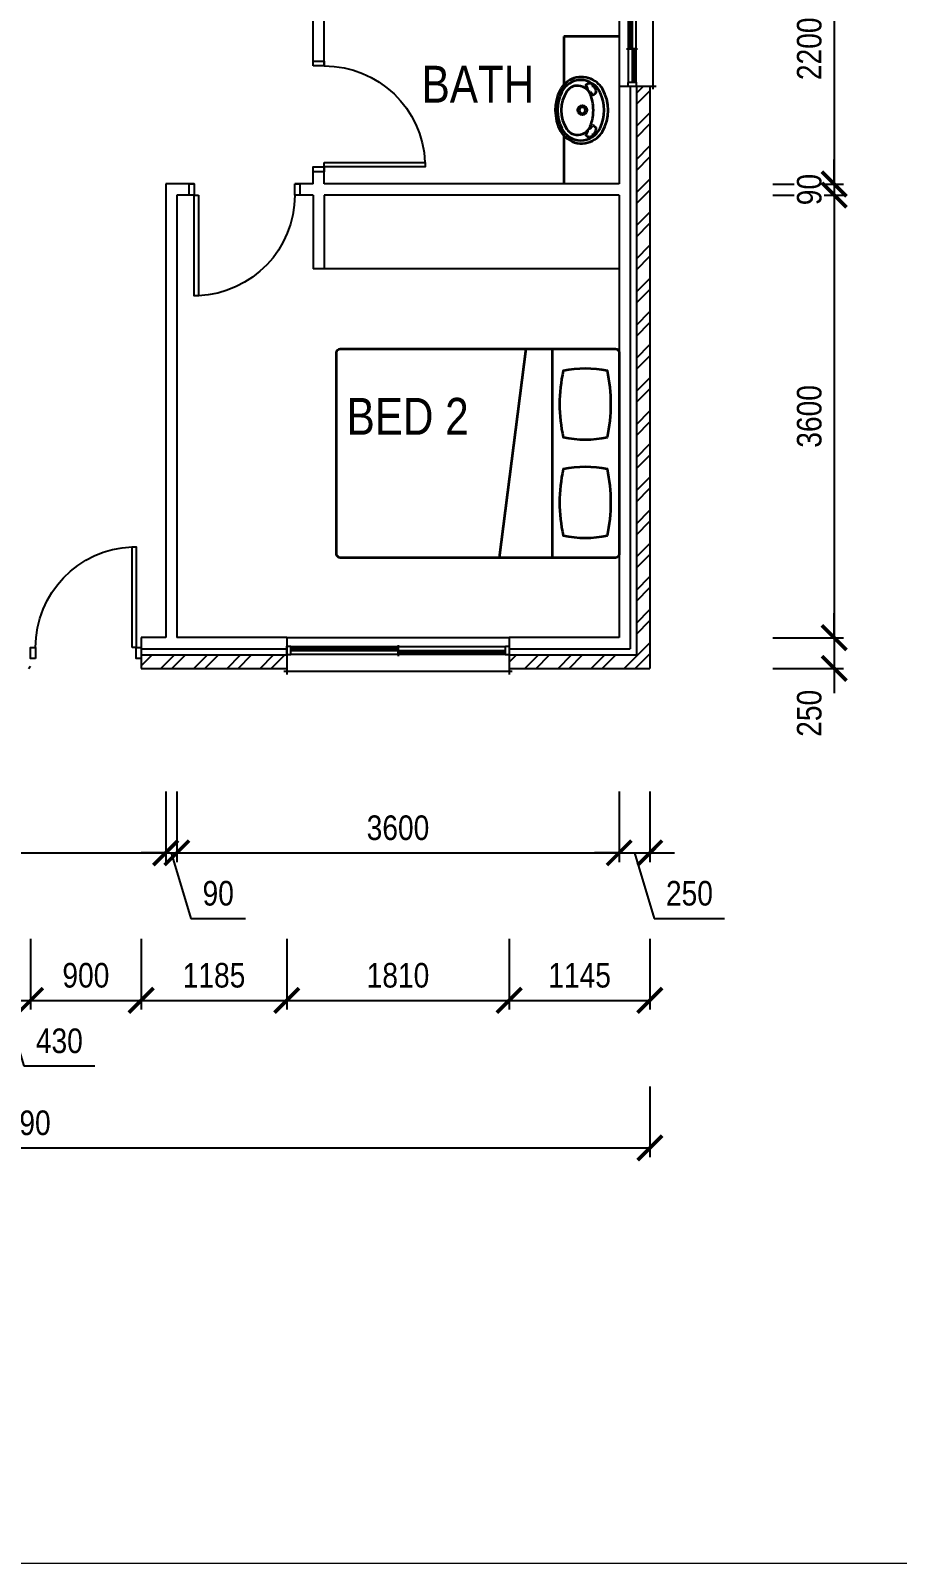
# Model space of a CAD drawing. Header units: millimetres. Extents: x -20526 to 19775, y -17106 to 7589.
# Drawn here: x -1188 to 5866, y -17106 to -4640 of the extents above; entities that cross this region are included whole.
import ezdxf

# ---------------------------------------------------------------- set-up
doc = ezdxf.new("R2010")
doc.units = ezdxf.units.MM
doc.layers.get('0').update_dxf_attribs({"lineweight": 25})
doc.layers.get('Defpoints').update_dxf_attribs({"color": 8, "lineweight": 18})
for name, color, linetype, lineweight in [('DIM', 8, 'Continuous', 18), ('FIXTURES', 8, 'Continuous', 35), ('FURNITURE', 8, 'Continuous', 35)]:
    doc.layers.add(name, color=color, linetype=linetype, lineweight=lineweight)
for name, color, linetype in [('DOORS', 7, 'Continuous'), ('HATCH WALLS', 8, 'Continuous'), ('TEXT FLOORPLAN', 7, 'Continuous'), ('WALL - EXTERNAL', 2, 'Continuous'), ('WALL - INTERNAL', 7, 'Continuous'), ('WINDOWS', 7, 'Continuous')]:
    doc.layers.add(name, color=color, linetype=linetype)
doc.styles.get("Standard").update_dxf_attribs({"font": 'swissc.ttf'})
doc.dimstyles.new('DIM 100 ARCH', dxfattribs={"dimscale": 100, "dimtxt": 2, "dimasz": 2, "dimexe": 0.75, "dimexo": 1.5, "dimgap": 1, "dimtad": 1, "dimdec": 0, "dimzin": 0, "dimdsep": 46, "dimtxsty": 'Standard', "dimblk": 'ARCHTICK', "dimcen": 0.09, "dimclrd": 8, "dimclre": 8, "dimclrt": 7, "dimadec": 0, "dimazin": 0, "dimtfac": 1, "dimtdec": 0, "dimtmove": 0, "dimatfit": 1, "dimfxl": 5, "dimfxlon": 1, "dimtfill": 1, "dimtolj": 1, "dimtzin": 0, "dimarcsym": 0})

# ---------------------------------------------------------------- blocks, each defined once
blk = doc.blocks.new('820 DOOR1')
at = {"color": 0}
for points in [[(75, 0), (75, 820), (40, 820), (40, 0)], [(0, -90), (40, -90), (40, 0), (0, 0)], [(860, -90), (900, -90), (900, 0), (860, 0)]]:
    blk.add_lwpolyline(points, close=True, dxfattribs=at)
blk.add_arc((40, 0), 820, 0, 87.5537, dxfattribs=at)
blk = doc.blocks.new('queen bed')
at = {"color": 0, "linetype": 'ByBlock'}
for p, q in [((850, 761), (-850, 977)), ((850, 546), (-850, 546))]:
    blk.add_line(p, q, dxfattribs=at)
for points in [[(-850, 30), (-850, 2270, -0.414214), (-820, 2300), (820, 2300, -0.414214), (850, 2270), (850, 30, -0.414214), (820, 0), (-820, 0, -0.414214)], [(-670, 96, 0.107714), (-130, 96, 0.102289), (-130, 456, 0.107714), (-670, 456, 0.102289)], [(130, 96, 0.107714), (670, 96, 0.102289), (670, 456, 0.107714), (130, 456, 0.102289)]]:
    blk.add_lwpolyline(points, format="xyb", close=True, dxfattribs=at)
blk = doc.blocks.new('*U86')
at = {"color": 0, "linetype": 'ByBlock'}
for p, q in [((-173, 45), (-197, 30)), ((-149, 63), (-128, 82)), ((-9, 88), (9, 88)), ((149, 63), (128, 82)), ((173, 45), (197, 30))]:
    blk.add_line(p, q, dxfattribs=at)
blk.add_circle((0, 0), 37.5, dxfattribs=at)
for centre, radius, start, end in [((-72, -12), 173, 115.0734, 244.6734), ((-78, -1), 190, 119.8724, 140.3788), ((0, -137), 347, 60.1276, 119.8724), ((0, -166), 343, 64.9266, 115.0734), ((72, -12), 173, 295.3266, 64.9266), ((78, -1), 190, 39.6212, 60.1276), ((-73, -6), 197, 140.3788, 233.5036), ((-205, 55), 15.8, 116.6064, 256.1424), ((-193, 70), 19.8, 75.6993, 182.8466), ((-200, 37), 9.24, 161.6213, 213.3262), ((-201, 37), 8.4, 213.3262, 302.4836), ((-85, -41), 115, 112.513, 184.4674), ((-168, 89), 19.7, 71.1191, 178.5805), ((-171, 39), 5.88, 56.2783, 116.751), ((-169, 42), 3, 315.9205, 56.2783), ((-150, 97), 15.8, 357.9878, 137.5238), ((-144, 59), 5.88, 137.3792, 181.6179), ((-147, 59), 3, 181.6179, 301.1683), ((-134, 87), 9.24, 40.804, 92.509), ((-13, -215), 303, 89.3286, 112.513), ((-133, 88), 8.4, 311.6466, 40.804), ((0, 0), 26, 90, 270), ((0, 0), 26, 270, 90), ((13, -215), 303, 67.487, 90.6714), ((133, 88), 8.4, 139.196, 228.3534), ((134, 87), 9.24, 87.491, 139.196), ((85, -41), 115, 355.5326, 67.487), ((150, 97), 15.8, 42.4762, 182.0122), ((147, 59), 3, 238.8317, 358.3821), ((144, 59), 5.88, 358.3821, 42.6208), ((168, 89), 19.7, 1.4195, 108.8809), ((169, 42), 3, 123.7217, 224.0795), ((171, 39), 5.88, 63.249, 123.7217), ((73, -6), 197, 299.2856, 39.6212), ((193, 70), 19.8, 357.1534, 104.3007), ((201, 37), 8.4, 237.5164, 326.6738), ((200, 37), 9.24, 326.6738, 18.3787), ((205, 55), 15.8, 283.8576, 63.3936), ((-100, -42), 100, 184.4674, 236.8897), ((100, -42), 100, 303.1103, 355.5326), ((-77, -12), 190, 233.5036, 243.1073), ((0, 140), 360, 243.1073, 298.0068), ((0, 111), 283, 236.8897, 303.1103), ((0, 140), 341, 244.6734, 295.3266)]:
    blk.add_arc(centre, radius, start, end, dxfattribs=at)
blk = doc.blocks.new('Vanity')
at = {"color": 0, "linetype": 'ByBlock'}
for p, q in [((0, 1200), (-450, 1200)), ((-450, 1200), (-450, 807)), ((-450, 393), (-450, 0))]:
    blk.add_line(p, q, dxfattribs=at)
at = {"color": 0, "linetype": 'ByBlock', "rotation": 270}
blk.add_blockref('*U86', (-300, 600), dxfattribs=at)
blk = doc.blocks.new('*U91')
at = {"color": 0, "linetype": 'ByBlock'}
for p, q in [((1835, 275), (-25, 275)), ((0, 0), (0, 300)), ((1810, 0), (1810, 300)), ((30, 135), (1780, 135)), ((905, 60), (905, 150)), ((0, 0), (1810, 0)), ((30, 105), (1780, 105)), ((1780, 75), (30, 75))]:
    blk.add_line(p, q, dxfattribs=at)
for points in [[(0, 70), (30, 70), (30, 140), (0, 140)], [(1780, 70), (1810, 70), (1810, 140), (1780, 140)]]:
    blk.add_lwpolyline(points, close=True, dxfattribs=at)
for points in [[(1780, 130), (905, 130), (905, 110), (1780, 110)], [(30, 80), (905, 80), (905, 100), (30, 100)]]:
    blk.add_lwpolyline(points, dxfattribs=at)
blk = doc.blocks.new('*U92')
at = {"color": 0, "linetype": 'ByBlock'}
for p, q in [((635, 275), (-25, 275)), ((0, 0), (0, 300)), ((610, 0), (610, 300)), ((30, 135), (580, 135)), ((305, 60), (305, 150)), ((0, 0), (610, 0)), ((30, 105), (580, 105)), ((580, 75), (30, 75))]:
    blk.add_line(p, q, dxfattribs=at)
for points in [[(0, 70), (30, 70), (30, 140), (0, 140)], [(580, 70), (610, 70), (610, 140), (580, 140)]]:
    blk.add_lwpolyline(points, close=True, dxfattribs=at)
for points in [[(580, 130), (305, 130), (305, 110), (580, 110)], [(30, 80), (305, 80), (305, 100), (30, 100)]]:
    blk.add_lwpolyline(points, dxfattribs=at)
blk = doc.blocks.new('_ArchTick')
at = {"color": 0, "linetype": 'ByBlock', "const_width": 0.15}
blk.add_lwpolyline([(-0.5, -0.5), (0.5, 0.5)], dxfattribs=at)
blk = doc.blocks.new('*D99')
at = {"layer": 'Defpoints', "color": 0, "transparency": 16777216}
for p in [(3602, -3687), (3602, -5887), (5352, -5887)]:
    blk.add_point(p, dxfattribs=at)
at = {"layer": 'DIM', "color": 8, "lineweight": -2, "transparency": 16777216}
for p, q in [((4852, -3687), (5427, -3687)), ((5352, -3687), (5352, -5887)), ((4852, -5887), (5427, -5887))]:
    blk.add_line(p, q, dxfattribs=at)
at = {"layer": 'DIM', "color": 8, "lineweight": -2, "transparency": 16777216, "xscale": 200, "yscale": 200, "zscale": 200}
for p, rotation in [((5352, -3687), 90), ((5352, -5887), 270)]:
    blk.add_blockref('_ArchTick', p, dxfattribs=dict(at, rotation=rotation))
at = {"layer": 'DIM', "color": 7, "transparency": 16777216, "insert": (5150, -4787), "char_height": 200, "attachment_point": 5, "rotation": 90, "bg_fill": 3, "box_fill_scale": 1.1, "bg_fill_color": 256, "bg_fill_true_color": 13158600, "bg_fill_transparency": 0}
blk.add_mtext('\\A1;2200', dxfattribs=at)
blk = doc.blocks.new('*D100')
at = {"layer": 'Defpoints', "color": 0, "transparency": 16777216}
for p in [(3602, -5887), (3602, -5977), (5352, -5977)]:
    blk.add_point(p, dxfattribs=at)
at = {"layer": 'DIM', "color": 8, "lineweight": -2, "transparency": 16777216}
for p, q in [((5352, -5887), (5352, -5687)), ((4852, -5887), (5427, -5887)), ((4852, -5977), (5427, -5977)), ((5352, -5887), (5352, -5977)), ((5352, -5977), (5352, -6177))]:
    blk.add_line(p, q, dxfattribs=at)
at = {"layer": 'DIM', "color": 7, "transparency": 16777216, "insert": (5150, -5932), "char_height": 200, "attachment_point": 5, "rotation": 90, "bg_fill": 3, "box_fill_scale": 1.1, "bg_fill_color": 256, "bg_fill_true_color": 13158600, "bg_fill_transparency": 0}
blk.add_mtext('\\A1;90', dxfattribs=at)
at = {"layer": 'DIM', "color": 8, "lineweight": -2, "transparency": 16777216, "xscale": 200, "yscale": 200, "zscale": 200}
for p, rotation in [((5352, -5887), 270), ((5352, -5977), 90)]:
    blk.add_blockref('_ArchTick', p, dxfattribs=dict(at, rotation=rotation))
blk = doc.blocks.new('*D101')
at = {"layer": 'Defpoints', "color": 0, "transparency": 16777216}
for p in [(3602, -5977), (3602, -9577), (5352, -9577)]:
    blk.add_point(p, dxfattribs=at)
at = {"layer": 'DIM', "color": 8, "lineweight": -2, "transparency": 16777216}
for p, q in [((4852, -5977), (5427, -5977)), ((5352, -5977), (5352, -9577)), ((4852, -9577), (5427, -9577))]:
    blk.add_line(p, q, dxfattribs=at)
at = {"layer": 'DIM', "color": 8, "lineweight": -2, "transparency": 16777216, "xscale": 200, "yscale": 200, "zscale": 200}
for p, rotation in [((5352, -5977), 90), ((5352, -9577), 270)]:
    blk.add_blockref('_ArchTick', p, dxfattribs=dict(at, rotation=rotation))
at = {"layer": 'DIM', "color": 7, "transparency": 16777216, "insert": (5150, -7777), "char_height": 200, "attachment_point": 5, "rotation": 90, "bg_fill": 3, "box_fill_scale": 1.1, "bg_fill_color": 256, "bg_fill_true_color": 13158600, "bg_fill_transparency": 0}
blk.add_mtext('\\A1;3600', dxfattribs=at)
blk = doc.blocks.new('*D102')
at = {"layer": 'Defpoints', "color": 0, "transparency": 16777216}
for p in [(3602, -9577), (3852, -9827), (5352, -9827)]:
    blk.add_point(p, dxfattribs=at)
at = {"layer": 'DIM', "color": 8, "lineweight": -2, "transparency": 16777216}
for p, q in [((5352, -9577), (5352, -9377)), ((4852, -9577), (5427, -9577)), ((5352, -9577), (5352, -9827)), ((4852, -9827), (5427, -9827)), ((5352, -9827), (5352, -10027))]:
    blk.add_line(p, q, dxfattribs=at)
at = {"layer": 'DIM', "color": 8, "lineweight": -2, "transparency": 16777216, "xscale": 200, "yscale": 200, "zscale": 200, "rotation": 270}
blk.add_blockref('_ArchTick', (5352, -9577), dxfattribs=at)
at = {"layer": 'DIM', "color": 7, "transparency": 16777216, "insert": (5150, -10192), "char_height": 200, "attachment_point": 5, "rotation": 90, "bg_fill": 3, "box_fill_scale": 1.1, "bg_fill_color": 256, "bg_fill_true_color": 13158600, "bg_fill_transparency": 0}
blk.add_mtext('\\A1;250', dxfattribs=at)
at = {"layer": 'DIM', "color": 8, "lineweight": -2, "transparency": 16777216, "xscale": 200, "yscale": 200, "zscale": 200, "rotation": 90}
blk.add_blockref('_ArchTick', (5352, -9827), dxfattribs=at)
blk = doc.blocks.new('*D104')
at = {"layer": 'Defpoints', "color": 0, "transparency": 16777216}
for p in [(3902, -4482), (3902, -5092), (6552, -5092)]:
    blk.add_point(p, dxfattribs=at)
at = {"layer": 'DIM', "color": 8, "lineweight": -2, "transparency": 16777216}
for p, q in [((6052, -4482), (6627, -4482)), ((6552, -4482), (6552, -5092)), ((6052, -5092), (6627, -5092))]:
    blk.add_line(p, q, dxfattribs=at)
at = {"layer": 'DIM', "color": 8, "lineweight": -2, "transparency": 16777216, "xscale": 200, "yscale": 200, "zscale": 200}
for p, rotation in [((6552, -4482), 90), ((6552, -5092), 270)]:
    blk.add_blockref('_ArchTick', p, dxfattribs=dict(at, rotation=rotation))
at = {"layer": 'DIM', "color": 7, "transparency": 16777216, "insert": (6350, -4787), "char_height": 200, "attachment_point": 5, "rotation": 90, "bg_fill": 3, "box_fill_scale": 1.1, "bg_fill_color": 256, "bg_fill_true_color": 13158600, "bg_fill_transparency": 0}
blk.add_mtext('\\A1;610', dxfattribs=at)
blk = doc.blocks.new('*D105')
at = {"layer": 'Defpoints', "color": 0, "transparency": 16777216}
for p in [(3902, -5092), (3852, -9827), (6552, -9827)]:
    blk.add_point(p, dxfattribs=at)
at = {"layer": 'DIM', "color": 8, "lineweight": -2, "transparency": 16777216}
for p, q in [((6052, -5092), (6627, -5092)), ((6552, -5092), (6552, -9827)), ((6052, -9827), (6627, -9827))]:
    blk.add_line(p, q, dxfattribs=at)
at = {"layer": 'DIM', "color": 8, "lineweight": -2, "transparency": 16777216, "xscale": 200, "yscale": 200, "zscale": 200}
for p, rotation in [((6552, -5092), 90), ((6552, -9827), 270)]:
    blk.add_blockref('_ArchTick', p, dxfattribs=dict(at, rotation=rotation))
at = {"layer": 'DIM', "color": 7, "transparency": 16777216, "insert": (6350, -7459), "char_height": 200, "attachment_point": 5, "rotation": 90, "bg_fill": 3, "box_fill_scale": 1.1, "bg_fill_color": 256, "bg_fill_true_color": 13158600, "bg_fill_transparency": 0}
blk.add_mtext('\\A1;4735', dxfattribs=at)
blk = doc.blocks.new('*D106')
at = {"layer": 'Defpoints', "color": 0, "transparency": 16777216}
for p in [(3852, 253), (3852, -9827), (7752, -9827)]:
    blk.add_point(p, dxfattribs=at)
at = {"layer": 'DIM', "color": 8, "lineweight": -2, "transparency": 16777216}
for p, q in [((7252, 253), (7827, 253)), ((7752, 253), (7752, -9827)), ((7252, -9827), (7827, -9827))]:
    blk.add_line(p, q, dxfattribs=at)
at = {"layer": 'DIM', "color": 8, "lineweight": -2, "transparency": 16777216, "xscale": 200, "yscale": 200, "zscale": 200}
for p, rotation in [((7752, 253), 90), ((7752, -9827), 270)]:
    blk.add_blockref('_ArchTick', p, dxfattribs=dict(at, rotation=rotation))
at = {"layer": 'DIM', "color": 7, "transparency": 16777216, "insert": (7550, -4787), "char_height": 200, "attachment_point": 5, "rotation": 90, "bg_fill": 3, "box_fill_scale": 1.1, "bg_fill_color": 256, "bg_fill_true_color": 13158600, "bg_fill_transparency": 0}
blk.add_mtext('\\A1;10080', dxfattribs=at)
blk = doc.blocks.new('*D132')
at = {"layer": 'Defpoints', "color": 0, "transparency": 16777216}
for p in [(-6288, -9577), (-88, -9577), (-88, -11327)]:
    blk.add_point(p, dxfattribs=at)
at = {"layer": 'DIM', "color": 8, "lineweight": -2, "transparency": 16777216}
for p, q in [((-6288, -10827), (-6288, -11402)), ((-88, -10827), (-88, -11402)), ((-6288, -11327), (-88, -11327))]:
    blk.add_line(p, q, dxfattribs=at)
at = {"layer": 'DIM', "color": 8, "lineweight": -2, "transparency": 16777216, "xscale": 200, "yscale": 200, "zscale": 200, "rotation": 180}
blk.add_blockref('_ArchTick', (-6288, -11327), dxfattribs=at)
at = {"layer": 'DIM', "color": 8, "lineweight": -2, "transparency": 16777216, "xscale": 200, "yscale": 200, "zscale": 200}
blk.add_blockref('_ArchTick', (-88, -11327), dxfattribs=at)
at = {"layer": 'DIM', "color": 7, "transparency": 16777216, "insert": (-3188, -11124), "char_height": 200, "attachment_point": 5, "bg_fill": 3, "box_fill_scale": 1.1, "bg_fill_color": 256, "bg_fill_true_color": 13158600, "bg_fill_transparency": 0}
blk.add_mtext('\\A1;6200', dxfattribs=at)
blk = doc.blocks.new('*D133')
at = {"layer": 'Defpoints', "color": 0, "transparency": 16777216}
for p in [(-88, -9577), (2, -9577), (2, -11327)]:
    blk.add_point(p, dxfattribs=at)
at = {"layer": 'DIM', "color": 8, "lineweight": -2, "transparency": 16777216}
for p, q in [((-88, -10827), (-88, -11402)), ((2, -10827), (2, -11402)), ((-88, -11327), (-288, -11327)), ((-88, -11327), (2, -11327)), ((-88, -11327), (2, -11327)), ((-43, -11327), (117, -11860)), ((2, -11327), (202, -11327)), ((117, -11860), (560, -11860))]:
    blk.add_line(p, q, dxfattribs=at)
at = {"layer": 'DIM', "color": 8, "lineweight": -2, "transparency": 16777216, "xscale": 200, "yscale": 200, "zscale": 200}
blk.add_blockref('_ArchTick', (-88, -11327), dxfattribs=at)
at = {"layer": 'DIM', "color": 8, "lineweight": -2, "transparency": 16777216, "xscale": 200, "yscale": 200, "zscale": 200, "rotation": 180}
blk.add_blockref('_ArchTick', (2, -11327), dxfattribs=at)
at = {"layer": 'DIM', "color": 7, "transparency": 16777216, "insert": (339, -11657), "char_height": 200, "attachment_point": 5, "bg_fill": 3, "box_fill_scale": 1.1, "bg_fill_color": 256, "bg_fill_true_color": 13158600, "bg_fill_transparency": 0}
blk.add_mtext('\\A1;90', dxfattribs=at)
blk = doc.blocks.new('*D134')
at = {"layer": 'Defpoints', "color": 0, "transparency": 16777216}
for p in [(2, -9577), (3602, -9577), (3602, -11327)]:
    blk.add_point(p, dxfattribs=at)
at = {"layer": 'DIM', "color": 8, "lineweight": -2, "transparency": 16777216}
for p, q in [((2, -10827), (2, -11402)), ((3602, -10827), (3602, -11402)), ((2, -11327), (3602, -11327))]:
    blk.add_line(p, q, dxfattribs=at)
at = {"layer": 'DIM', "color": 8, "lineweight": -2, "transparency": 16777216, "xscale": 200, "yscale": 200, "zscale": 200, "rotation": 180}
blk.add_blockref('_ArchTick', (2, -11327), dxfattribs=at)
at = {"layer": 'DIM', "color": 8, "lineweight": -2, "transparency": 16777216, "xscale": 200, "yscale": 200, "zscale": 200}
blk.add_blockref('_ArchTick', (3602, -11327), dxfattribs=at)
at = {"layer": 'DIM', "color": 7, "transparency": 16777216, "insert": (1802, -11124), "char_height": 200, "attachment_point": 5, "bg_fill": 3, "box_fill_scale": 1.1, "bg_fill_color": 256, "bg_fill_true_color": 13158600, "bg_fill_transparency": 0}
blk.add_mtext('\\A1;3600', dxfattribs=at)
blk = doc.blocks.new('*D135')
at = {"layer": 'Defpoints', "color": 0, "transparency": 16777216}
for p in [(3602, -9577), (3852, -9827), (3852, -11327)]:
    blk.add_point(p, dxfattribs=at)
at = {"layer": 'DIM', "color": 8, "lineweight": -2, "transparency": 16777216}
for p, q in [((3602, -10827), (3602, -11402)), ((3852, -10827), (3852, -11402)), ((3602, -11327), (3402, -11327)), ((3602, -11327), (3852, -11327)), ((3602, -11327), (3852, -11327)), ((3727, -11327), (3887, -11860)), ((3852, -11327), (4052, -11327)), ((3887, -11860), (4460, -11860))]:
    blk.add_line(p, q, dxfattribs=at)
at = {"layer": 'DIM', "color": 8, "lineweight": -2, "transparency": 16777216, "xscale": 200, "yscale": 200, "zscale": 200}
blk.add_blockref('_ArchTick', (3602, -11327), dxfattribs=at)
at = {"layer": 'DIM', "color": 8, "lineweight": -2, "transparency": 16777216, "xscale": 200, "yscale": 200, "zscale": 200, "rotation": 180}
blk.add_blockref('_ArchTick', (3852, -11327), dxfattribs=at)
at = {"layer": 'DIM', "color": 7, "transparency": 16777216, "insert": (4174, -11657), "char_height": 200, "attachment_point": 5, "bg_fill": 3, "box_fill_scale": 1.1, "bg_fill_color": 256, "bg_fill_true_color": 13158600, "bg_fill_transparency": 0}
blk.add_mtext('\\A1;250', dxfattribs=at)
blk = doc.blocks.new('*D140')
at = {"layer": 'Defpoints', "color": 0, "transparency": 16777216}
for p in [(-1188, -9827), (-1618, -9877), (-1188, -12527)]:
    blk.add_point(p, dxfattribs=at)
at = {"layer": 'DIM', "color": 8, "lineweight": -2, "transparency": 16777216}
for p, q in [((-1618, -12027), (-1618, -12602)), ((-1188, -12027), (-1188, -12602)), ((-1618, -12527), (-1818, -12527)), ((-1618, -12527), (-1188, -12527)), ((-1618, -12527), (-1188, -12527)), ((-1403, -12527), (-1243, -13059)), ((-1188, -12527), (-988, -12527)), ((-1243, -13059), (-666, -13059))]:
    blk.add_line(p, q, dxfattribs=at)
at = {"layer": 'DIM', "color": 8, "lineweight": -2, "transparency": 16777216, "xscale": 200, "yscale": 200, "zscale": 200}
blk.add_blockref('_ArchTick', (-1618, -12527), dxfattribs=at)
at = {"layer": 'DIM', "color": 8, "lineweight": -2, "transparency": 16777216, "xscale": 200, "yscale": 200, "zscale": 200, "rotation": 180}
blk.add_blockref('_ArchTick', (-1188, -12527), dxfattribs=at)
at = {"layer": 'DIM', "color": 7, "transparency": 16777216, "insert": (-954, -12857), "char_height": 200, "attachment_point": 5, "bg_fill": 3, "box_fill_scale": 1.1, "bg_fill_color": 256, "bg_fill_true_color": 13158600, "bg_fill_transparency": 0}
blk.add_mtext('\\A1;430', dxfattribs=at)
blk = doc.blocks.new('*D141')
at = {"layer": 'Defpoints', "color": 0, "transparency": 16777216}
for p in [(-1188, -9827), (-288, -9827), (-288, -12527)]:
    blk.add_point(p, dxfattribs=at)
at = {"layer": 'DIM', "color": 8, "lineweight": -2, "transparency": 16777216}
for p, q in [((-1188, -12027), (-1188, -12602)), ((-288, -12027), (-288, -12602)), ((-1188, -12527), (-288, -12527))]:
    blk.add_line(p, q, dxfattribs=at)
at = {"layer": 'DIM', "color": 8, "lineweight": -2, "transparency": 16777216, "xscale": 200, "yscale": 200, "zscale": 200, "rotation": 180}
blk.add_blockref('_ArchTick', (-1188, -12527), dxfattribs=at)
at = {"layer": 'DIM', "color": 8, "lineweight": -2, "transparency": 16777216, "xscale": 200, "yscale": 200, "zscale": 200}
blk.add_blockref('_ArchTick', (-288, -12527), dxfattribs=at)
at = {"layer": 'DIM', "color": 7, "transparency": 16777216, "insert": (-738, -12324), "char_height": 200, "attachment_point": 5, "bg_fill": 3, "box_fill_scale": 1.1, "bg_fill_color": 256, "bg_fill_true_color": 13158600, "bg_fill_transparency": 0}
blk.add_mtext('\\A1;900', dxfattribs=at)
blk = doc.blocks.new('*D142')
at = {"layer": 'Defpoints', "color": 0, "transparency": 16777216}
for p in [(-288, -9827), (897, -9877), (897, -12527)]:
    blk.add_point(p, dxfattribs=at)
at = {"layer": 'DIM', "color": 8, "lineweight": -2, "transparency": 16777216}
for p, q in [((-288, -12027), (-288, -12602)), ((897, -12027), (897, -12602)), ((-288, -12527), (897, -12527))]:
    blk.add_line(p, q, dxfattribs=at)
at = {"layer": 'DIM', "color": 8, "lineweight": -2, "transparency": 16777216, "xscale": 200, "yscale": 200, "zscale": 200, "rotation": 180}
blk.add_blockref('_ArchTick', (-288, -12527), dxfattribs=at)
at = {"layer": 'DIM', "color": 8, "lineweight": -2, "transparency": 16777216, "xscale": 200, "yscale": 200, "zscale": 200}
blk.add_blockref('_ArchTick', (897, -12527), dxfattribs=at)
at = {"layer": 'DIM', "color": 7, "transparency": 16777216, "insert": (305, -12324), "char_height": 200, "attachment_point": 5, "bg_fill": 3, "box_fill_scale": 1.1, "bg_fill_color": 256, "bg_fill_true_color": 13158600, "bg_fill_transparency": 0}
blk.add_mtext('\\A1;1185', dxfattribs=at)
blk = doc.blocks.new('*D143')
at = {"layer": 'Defpoints', "color": 0, "transparency": 16777216}
for p in [(897, -9877), (2707, -9877), (2707, -12527)]:
    blk.add_point(p, dxfattribs=at)
at = {"layer": 'DIM', "color": 8, "lineweight": -2, "transparency": 16777216}
for p, q in [((897, -12027), (897, -12602)), ((2707, -12027), (2707, -12602)), ((897, -12527), (2707, -12527))]:
    blk.add_line(p, q, dxfattribs=at)
at = {"layer": 'DIM', "color": 8, "lineweight": -2, "transparency": 16777216, "xscale": 200, "yscale": 200, "zscale": 200, "rotation": 180}
blk.add_blockref('_ArchTick', (897, -12527), dxfattribs=at)
at = {"layer": 'DIM', "color": 8, "lineweight": -2, "transparency": 16777216, "xscale": 200, "yscale": 200, "zscale": 200}
blk.add_blockref('_ArchTick', (2707, -12527), dxfattribs=at)
at = {"layer": 'DIM', "color": 7, "transparency": 16777216, "insert": (1802, -12324), "char_height": 200, "attachment_point": 5, "bg_fill": 3, "box_fill_scale": 1.1, "bg_fill_color": 256, "bg_fill_true_color": 13158600, "bg_fill_transparency": 0}
blk.add_mtext('\\A1;1810', dxfattribs=at)
blk = doc.blocks.new('*D144')
at = {"layer": 'Defpoints', "color": 0, "transparency": 16777216}
for p in [(3852, -9827), (2707, -9877), (3852, -12527)]:
    blk.add_point(p, dxfattribs=at)
at = {"layer": 'DIM', "color": 8, "lineweight": -2, "transparency": 16777216}
for p, q in [((2707, -12027), (2707, -12602)), ((3852, -12027), (3852, -12602)), ((2707, -12527), (3852, -12527))]:
    blk.add_line(p, q, dxfattribs=at)
at = {"layer": 'DIM', "color": 8, "lineweight": -2, "transparency": 16777216, "xscale": 200, "yscale": 200, "zscale": 200, "rotation": 180}
blk.add_blockref('_ArchTick', (2707, -12527), dxfattribs=at)
at = {"layer": 'DIM', "color": 8, "lineweight": -2, "transparency": 16777216, "xscale": 200, "yscale": 200, "zscale": 200}
blk.add_blockref('_ArchTick', (3852, -12527), dxfattribs=at)
at = {"layer": 'DIM', "color": 7, "transparency": 16777216, "insert": (3280, -12324), "char_height": 200, "attachment_point": 5, "bg_fill": 3, "box_fill_scale": 1.1, "bg_fill_color": 256, "bg_fill_true_color": 13158600, "bg_fill_transparency": 0}
blk.add_mtext('\\A1;1145', dxfattribs=at)
blk = doc.blocks.new('*D145')
at = {"layer": 'Defpoints', "color": 0, "transparency": 16777216}
for p in [(-6538, -9827), (3852, -9827), (3852, -13727)]:
    blk.add_point(p, dxfattribs=at)
at = {"layer": 'DIM', "color": 8, "lineweight": -2, "transparency": 16777216}
for p, q in [((-6538, -13227), (-6538, -13802)), ((3852, -13227), (3852, -13802)), ((-6538, -13727), (3852, -13727))]:
    blk.add_line(p, q, dxfattribs=at)
at = {"layer": 'DIM', "color": 8, "lineweight": -2, "transparency": 16777216, "xscale": 200, "yscale": 200, "zscale": 200, "rotation": 180}
blk.add_blockref('_ArchTick', (-6538, -13727), dxfattribs=at)
at = {"layer": 'DIM', "color": 8, "lineweight": -2, "transparency": 16777216, "xscale": 200, "yscale": 200, "zscale": 200}
blk.add_blockref('_ArchTick', (3852, -13727), dxfattribs=at)
at = {"layer": 'DIM', "color": 7, "transparency": 16777216, "insert": (-1343, -13524), "char_height": 200, "attachment_point": 5, "bg_fill": 3, "box_fill_scale": 1.1, "bg_fill_color": 256, "bg_fill_true_color": 13158600, "bg_fill_transparency": 0}
blk.add_mtext('\\A1;10390', dxfattribs=at)

msp = doc.modelspace()

# ---------------------------------------------------------------- hatches: boundary and pattern name
at = {"layer": 'HATCH WALLS'}
h = msp.add_hatch(dxfattribs=at)
h.set_pattern_fill('ANSI32', color=256, scale=20)
h.paths.add_polyline_path([(-3587.6, 253.3), (-4537.6, 253.3), (-4537.6, -2026.7), (-4427.6, -2026.7), (-4427.6, 143.3), (-3587.6, 143.3), (-3587.6, 173.3)])
h.paths.add_polyline_path([(897.4, 253.3), (-2687.6, 253.3), (-2687.6, 143.3), (897.4, 143.3)])
h.paths.add_polyline_path([(3852.4, 253.3), (2707.4, 253.3), (2707.4, 143.3), (3742.4, 143.3), (3742.4, -4481.7), (3852.4, -4481.7)])
h.paths.add_polyline_path([(3852.4, -5091.7), (3742.4, -5091.7), (3742.4, -9716.7), (2707.4, -9716.7), (2707.4, -9826.7), (3852.4, -9826.7)])
h.paths.add_polyline_path([(-4427.6, -3236.7), (-4537.6, -3236.7), (-4537.6, -3436.7), (-4737.6, -3436.7), (-4737.6, -3546.7), (-4427.6, -3546.7)])
h.paths.add_polyline_path([(-5947.6, -3436.7), (-6537.6, -3436.7), (-6537.6, -5276.7), (-6427.6, -5276.7), (-6427.6, -3546.7), (-5947.6, -3546.7)])
h.paths.add_polyline_path([(-6427.6, -7986.7), (-6537.6, -7986.7), (-6537.6, -9826.7), (-5687.6, -9826.7), (-5687.6, -9716.7), (-6427.6, -9716.7)])
h.paths.add_polyline_path([(-3427.6, -9716.7), (-3877.6, -9716.7), (-3877.6, -9826.7), (-3427.6, -9826.7)])
h.paths.add_polyline_path([(-1187.6, -9716.7), (-1617.6, -9716.7), (-1617.6, -9826.7), (-1187.6, -9826.7)])
h.paths.add_polyline_path([(897.4, -9716.7), (-287.6, -9716.7), (-287.6, -9826.7), (897.4, -9826.7)])

# ---------------------------------------------------------------- linework, layer by layer
at = {"layer": 'WALL - EXTERNAL'}
for p, q in [((3742.4, -5091.7), (3742.4, -9716.7)), ((3852.4, -5091.7), (3852.4, -9826.7)), ((-287.6, -9716.7), (-287.6, -9826.7)), ((-287.6, -9716.7), (897.4, -9716.7)), ((2707.4, -9716.7), (3742.4, -9716.7)), ((-287.6, -9826.7), (897.4, -9826.7)), ((2707.4, -9826.7), (3852.4, -9826.7))]:
    msp.add_line(p, q, dxfattribs=at)
at = {"layer": 'WALL - INTERNAL'}
for p, q in [((1112.4, -4926.7), (1112.4, -3686.7)), ((1202.4, -4926.7), (1202.4, -3686.7)), ((3602.4, -5091.7), (3602.4, -5886.7)), ((3692.4, -5091.7), (3692.4, -9666.7)), ((1112.4, -5886.7), (1112.4, -5746.7)), ((1202.4, -5886.7), (1202.4, -5746.7)), ((-87.6, -5886.7), (-87.6, -9576.7)), ((142.4, -5886.7), (-87.6, -5886.7)), ((2.4, -5976.7), (2.4, -9576.7)), ((142.4, -5976.7), (2.4, -5976.7)), ((1112.4, -5886.7), (962.4, -5886.7)), ((1112.4, -5976.7), (962.4, -5976.7)), ((1112.4, -5976.7), (1112.4, -6576.7)), ((3602.4, -5886.7), (1202.4, -5886.7)), ((3602.4, -5976.7), (1202.4, -5976.7)), ((1202.4, -5976.7), (1202.4, -6576.7)), ((3602.4, -5976.7), (3602.4, -9576.7)), ((1202.4, -6576.7), (1112.4, -6576.7)), ((3602.4, -6576.7), (1202.4, -6576.7)), ((-87.6, -9576.7), (-287.6, -9576.7)), ((-287.6, -9576.7), (-287.6, -9666.7)), ((897.4, -9576.7), (2.4, -9576.7)), ((3602.4, -9576.7), (2707.4, -9576.7)), ((-287.6, -9666.7), (897.4, -9666.7)), ((2707.4, -9666.7), (3692.4, -9666.7))]:
    msp.add_line(p, q, dxfattribs=at)

# ---------------------------------------------------------------- block references
at = {"layer": 'DOORS', "xscale": -1}
for p, rotation in [((1202.4, -5786.7), 270), ((102.4, -5976.7), 180)]:
    msp.add_blockref('820 DOOR1', p, dxfattribs=dict(at, rotation=rotation))
msp.add_blockref('820 DOOR1', (-287.6, -9656.7), dxfattribs=at)
at = {"layer": 'FIXTURES'}
msp.add_blockref('Vanity', (3602.4, -5886.7), dxfattribs=at)
at = {"layer": 'FURNITURE', "rotation": 90}
msp.add_blockref('queen bed', (3602.4, -8076.7), dxfattribs=at)
at = {"layer": 'WINDOWS', "rotation": 270}
msp.add_blockref('*U92', (3602.4, -4481.7), dxfattribs=at)
at = {"layer": 'WINDOWS', "xscale": -1, "rotation": 180}
msp.add_blockref('*U91', (897.4, -9576.7), dxfattribs=at)

# ---------------------------------------------------------------- texts
at = {"layer": 'TEXT FLOORPLAN', "char_height": 300, "attachment_point": 2}
for s, insert in [('BATH', (2452.7, -4925.3)), ('BED 2', (1880.6, -7626.7))]:
    msp.add_mtext(s, dxfattribs=dict(at, insert=insert))

# ---------------------------------------------------------------- next in the draw order: dimensions: what is measured, and where the dimension line sits
at = {"layer": 'DIM'}
dim = msp.add_linear_dim(base=(5352.4, -5886.7), p1=(3602.4, -3686.7), p2=(3602.4, -5886.7), angle=90, dimstyle='DIM 100 ARCH', override={"dimtmove": 1}, dxfattribs=at)
dim.commit()
dim.dimension.update_dxf_attribs({"geometry": '*D99', "text_midpoint": (5149.7, -4786.7)})
dim = msp.add_linear_dim(base=(-87.6, -11326.7), p1=(-6287.6, -9576.7), p2=(-87.6, -9576.7), dimstyle='DIM 100 ARCH', override={"dimtmove": 1}, dxfattribs=at)
dim.commit()
dim.dimension.update_dxf_attribs({"geometry": '*D132', "text_midpoint": (-3187.6, -11123.9)})

# ---------------------------------------------------------------- next in the draw order: dimensions: what is measured, and where the dimension line sits
for base, p1, p2, picture, middle in [((6552.4, -5091.7), (3902.4, -4481.7), (3902.4, -5091.7), '*D104', (6349.8, -4786.7)), ((5352.4, -9576.7), (3602.4, -5976.7), (3602.4, -9576.7), '*D101', (5149.8, -7776.7))]:
    dim = msp.add_linear_dim(base=base, p1=p1, p2=p2, angle=90, dimstyle='DIM 100 ARCH', override={"dimtmove": 1}, dxfattribs=at)
    dim.commit()
    dim.dimension.update_dxf_attribs({"geometry": picture, "text_midpoint": middle})
for base, p1, p2, picture, middle in [((2.4, -11326.7), (-87.6, -9576.7), (2.4, -9576.7), '*D133', (217.3, -11657.1)), ((-1187.6, -12526.7), (-1617.6, -9876.7), (-1187.6, -9826.7), '*D140', (-1142.8, -12856.8))]:
    dim = msp.add_linear_dim(base=base, p1=p1, p2=p2, dimstyle='DIM 100 ARCH', override={"dimtmove": 1}, dxfattribs=at)
    dim.commit()
    dim.dimension.update_dxf_attribs({"geometry": picture, "text_midpoint": middle})

# ---------------------------------------------------------------- next in the draw order: dimensions: what is measured, and where the dimension line sits
for base, p1, p2, picture, middle in [((5352.4, -5976.7), (3602.4, -5886.7), (3602.4, -5976.7), '*D100', (5352.4, -5931.7)), ((5352.4, -9826.7), (3602.4, -9576.7), (3852.4, -9826.7), '*D102', (5352.4, -10192.3))]:
    dim = msp.add_linear_dim(base=base, p1=p1, p2=p2, angle=90, dimstyle='DIM 100 ARCH', override={"dimtmove": 1}, dxfattribs=at)
    dim.commit()
    dim.dimension.update_dxf_attribs({"geometry": picture, "text_midpoint": middle, "dimtype": 160})
dim = msp.add_linear_dim(base=(-287.6, -12526.7), p1=(-1187.6, -9826.7), p2=(-287.6, -9826.7), dimstyle='DIM 100 ARCH', override={"dimtmove": 1}, dxfattribs=at)
dim.commit()
dim.dimension.update_dxf_attribs({"geometry": '*D141', "text_midpoint": (-737.6, -12324.1)})

# ---------------------------------------------------------------- next in the draw order: dimensions: what is measured, and where the dimension line sits
dim = msp.add_linear_dim(base=(6552.4, -9826.7), p1=(3902.4, -5091.7), p2=(3852.4, -9826.7), angle=90, dimstyle='DIM 100 ARCH', override={"dimtmove": 1}, dxfattribs=at)
dim.commit()
dim.dimension.update_dxf_attribs({"geometry": '*D105', "text_midpoint": (6349.9, -7459.2)})
dim = msp.add_linear_dim(base=(3602.4, -11326.7), p1=(2.4, -9576.7), p2=(3602.4, -9576.7), dimstyle='DIM 100 ARCH', override={"dimtmove": 1}, dxfattribs=at)
dim.commit()
dim.dimension.update_dxf_attribs({"geometry": '*D134', "text_midpoint": (1802.4, -11124.1)})

# ---------------------------------------------------------------- next in the draw order: dimensions: what is measured, and where the dimension line sits
dim = msp.add_linear_dim(base=(7752.4, -9826.7), p1=(3852.4, 253.3), p2=(3852.4, -9826.7), angle=90, dimstyle='DIM 100 ARCH', override={"dimtmove": 1}, dxfattribs=at)
dim.commit()
dim.dimension.update_dxf_attribs({"geometry": '*D106', "text_midpoint": (7549.8, -4786.7)})
dim = msp.add_linear_dim(base=(897.4, -12526.7), p1=(-287.6, -9826.7), p2=(897.4, -9876.7), dimstyle='DIM 100 ARCH', override={"dimtmove": 1}, dxfattribs=at)
dim.commit()
dim.dimension.update_dxf_attribs({"geometry": '*D142', "text_midpoint": (304.9, -12324.1)})

# ---------------------------------------------------------------- next in the draw order: dimensions: what is measured, and where the dimension line sits
for base, p1, p2, picture, middle in [((3852.4, -11326.7), (3602.4, -9576.7), (3852.4, -9826.7), '*D135', (3987.5, -11657.3)), ((2707.4, -12526.7), (897.4, -9876.7), (2707.4, -9876.7), '*D143', (1802.4, -12324.1))]:
    dim = msp.add_linear_dim(base=base, p1=p1, p2=p2, dimstyle='DIM 100 ARCH', override={"dimtmove": 1}, dxfattribs=at)
    dim.commit()
    dim.dimension.update_dxf_attribs({"geometry": picture, "text_midpoint": middle})

# ---------------------------------------------------------------- next in the draw order: dimensions: what is measured, and where the dimension line sits
dim = msp.add_linear_dim(base=(3852.4, -12526.7), p1=(2707.4, -9876.7), p2=(3852.4, -9826.7), dimstyle='DIM 100 ARCH', override={"dimtmove": 1}, dxfattribs=at)
dim.commit()
dim.dimension.update_dxf_attribs({"geometry": '*D144', "text_midpoint": (3279.9, -12324.1)})

# ---------------------------------------------------------------- next in the draw order: dimensions: what is measured, and where the dimension line sits
dim = msp.add_linear_dim(base=(3852.4, -13726.7), p1=(-6537.6, -9826.7), p2=(3852.4, -9826.7), dimstyle='DIM 100 ARCH', dxfattribs=at)
dim.commit()
dim.dimension.update_dxf_attribs({"geometry": '*D145', "text_midpoint": (-1342.6, -13524.1)})

# ---------------------------------------------------------------- next in the draw order: linework, layer by layer
at = {"layer": 'Defpoints'}
msp.add_lwpolyline([(-20526.4, 7588.6), (19775.2, 7588.6), (19775.2, -17106), (-20526.4, -17106)], close=True, dxfattribs=at)

doc.saveas('drawing.dxf')
